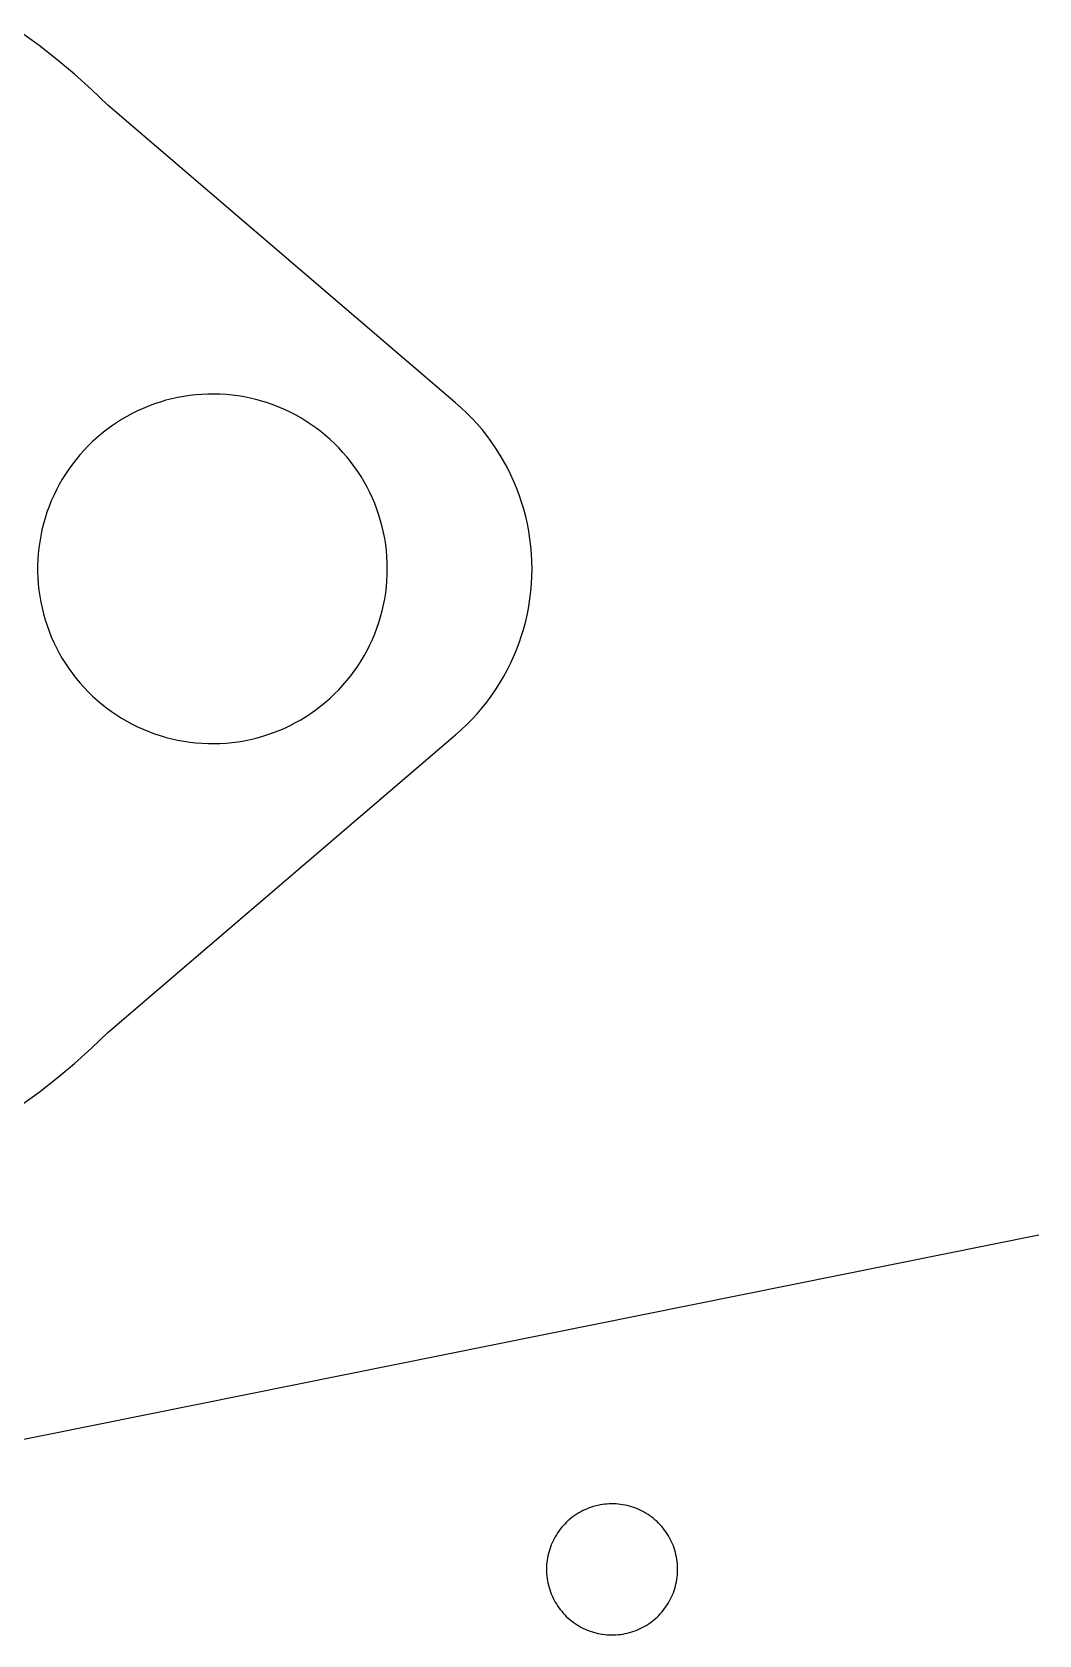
# Model space of a CAD drawing. Header units: millimetres. Extents: x 1015 to 1415, y -25 to 475.
# Drawn here: x 1153.53 to 1176.56, y 12.62 to 49.3 of the extents above; entities that cross this region are included whole.
import ezdxf

# ---------------------------------------------------------------- set-up
doc = ezdxf.new("R2010")
doc.units = ezdxf.units.MM
doc.header["$MEASUREMENT"] = 0
doc.layers.add('corte', color=1, linetype='Continuous', true_color=0xff0000)

msp = doc.modelspace()

# ---------------------------------------------------------------- linework, layer by layer
at = {"layer": 'corte', "linetype": 'Continuous', "lineweight": 25}
for p, q in [((1153.688, 48.995), (1153.266, 49.302)), ((1154.099, 48.674), (1153.688, 48.995)), ((1154.499, 48.338), (1154.099, 48.674)), ((1154.887, 47.989), (1154.499, 48.338)), ((1155.262, 47.626), (1154.887, 47.989)), ((1163.217, 40.819), (1155.262, 47.626)), ((1156.196, 40.744), (1156.067, 40.691)), ((1156.326, 40.792), (1156.196, 40.744)), ((1156.458, 40.836), (1156.326, 40.792)), ((1156.591, 40.876), (1156.458, 40.836)), ((1156.725, 40.91), (1156.591, 40.876)), ((1156.861, 40.94), (1156.725, 40.91)), ((1156.997, 40.965), (1156.861, 40.94)), ((1157.135, 40.986), (1156.997, 40.965)), ((1157.273, 41.001), (1157.135, 40.986)), ((1157.411, 41.012), (1157.273, 41.001)), ((1157.55, 41.018), (1157.411, 41.012)), ((1157.689, 41.02), (1157.55, 41.018)), ((1157.828, 41.016), (1157.689, 41.02)), ((1157.966, 41.008), (1157.828, 41.016)), ((1158.104, 40.995), (1157.966, 41.008)), ((1158.242, 40.977), (1158.104, 40.995)), ((1158.379, 40.954), (1158.242, 40.977)), ((1158.515, 40.926), (1158.379, 40.954)), ((1158.65, 40.894), (1158.515, 40.926)), ((1158.784, 40.857), (1158.65, 40.894)), ((1158.917, 40.816), (1158.784, 40.857)), ((1159.047, 40.77), (1158.917, 40.816)), ((1159.177, 40.719), (1159.047, 40.77)), ((1159.304, 40.664), (1159.177, 40.719)), ((1163.346, 40.704), (1163.217, 40.819)), ((1155.457, 40.362), (1155.343, 40.283)), ((1155.575, 40.436), (1155.457, 40.362)), ((1155.694, 40.506), (1155.575, 40.436)), ((1155.817, 40.572), (1155.694, 40.506)), ((1155.941, 40.634), (1155.817, 40.572)), ((1156.067, 40.691), (1155.941, 40.634)), ((1159.43, 40.605), (1159.304, 40.664)), ((1159.553, 40.541), (1159.43, 40.605)), ((1159.674, 40.473), (1159.553, 40.541)), ((1159.793, 40.401), (1159.674, 40.473)), ((1159.909, 40.325), (1159.793, 40.401)), ((1163.471, 40.585), (1163.346, 40.704)), ((1163.592, 40.462), (1163.471, 40.585)), ((1163.709, 40.335), (1163.592, 40.462)), ((1155.016, 40.025), (1154.913, 39.932)), ((1155.122, 40.115), (1155.016, 40.025)), ((1155.231, 40.201), (1155.122, 40.115)), ((1155.343, 40.283), (1155.231, 40.201)), ((1160.022, 40.244), (1159.909, 40.325)), ((1160.133, 40.16), (1160.022, 40.244)), ((1160.24, 40.072), (1160.133, 40.16)), ((1160.345, 39.981), (1160.24, 40.072)), ((1160.446, 39.886), (1160.345, 39.981)), ((1163.821, 40.204), (1163.709, 40.335)), ((1163.928, 40.069), (1163.821, 40.204)), ((1164.031, 39.93), (1163.928, 40.069)), ((1154.625, 39.631), (1154.536, 39.524)), ((1154.718, 39.735), (1154.625, 39.631)), ((1154.814, 39.835), (1154.718, 39.735)), ((1154.913, 39.932), (1154.814, 39.835)), ((1160.544, 39.787), (1160.446, 39.886)), ((1160.638, 39.685), (1160.544, 39.787)), ((1160.729, 39.58), (1160.638, 39.685)), ((1164.129, 39.788), (1164.031, 39.93)), ((1164.222, 39.643), (1164.129, 39.788)), ((1164.31, 39.494), (1164.222, 39.643)), ((1154.37, 39.302), (1154.293, 39.187)), ((1154.451, 39.415), (1154.37, 39.302)), ((1154.536, 39.524), (1154.451, 39.415)), ((1160.816, 39.472), (1160.729, 39.58)), ((1160.899, 39.361), (1160.816, 39.472)), ((1160.978, 39.247), (1160.899, 39.361)), ((1161.053, 39.13), (1160.978, 39.247)), ((1164.393, 39.343), (1164.31, 39.494)), ((1164.471, 39.189), (1164.393, 39.343)), ((1154.151, 38.948), (1154.086, 38.825)), ((1154.22, 39.069), (1154.151, 38.948)), ((1154.293, 39.187), (1154.22, 39.069)), ((1161.125, 39.011), (1161.053, 39.13)), ((1161.192, 38.889), (1161.125, 39.011)), ((1161.254, 38.765), (1161.192, 38.889)), ((1164.543, 39.032), (1164.471, 39.189)), ((1164.609, 38.873), (1164.543, 39.032)), ((1153.969, 38.573), (1153.918, 38.445)), ((1154.025, 38.7), (1153.969, 38.573)), ((1154.086, 38.825), (1154.025, 38.7)), ((1161.313, 38.64), (1161.254, 38.765)), ((1161.367, 38.512), (1161.313, 38.64)), ((1161.416, 38.382), (1161.367, 38.512)), ((1164.671, 38.712), (1164.609, 38.873)), ((1164.726, 38.548), (1164.671, 38.712)), ((1164.776, 38.383), (1164.726, 38.548)), ((1153.828, 38.182), (1153.79, 38.048)), ((1153.87, 38.314), (1153.828, 38.182)), ((1153.918, 38.445), (1153.87, 38.314)), ((1161.461, 38.251), (1161.416, 38.382)), ((1161.502, 38.118), (1161.461, 38.251)), ((1164.82, 38.216), (1164.776, 38.383)), ((1164.859, 38.048), (1164.82, 38.216)), ((1153.728, 37.778), (1153.704, 37.641)), ((1153.756, 37.913), (1153.728, 37.778)), ((1153.79, 38.048), (1153.756, 37.913)), ((1161.537, 37.984), (1161.502, 38.118)), ((1161.569, 37.848), (1161.537, 37.984)), ((1161.595, 37.712), (1161.569, 37.848)), ((1164.891, 37.878), (1164.859, 38.048)), ((1164.918, 37.708), (1164.891, 37.878)), ((1153.685, 37.503), (1153.67, 37.365)), ((1153.704, 37.641), (1153.685, 37.503)), ((1161.617, 37.575), (1161.595, 37.712)), ((1161.634, 37.437), (1161.617, 37.575)), ((1161.646, 37.299), (1161.634, 37.437)), ((1164.939, 37.537), (1164.918, 37.708)), ((1164.954, 37.365), (1164.939, 37.537)), ((1153.661, 37.227), (1153.656, 37.088)), ((1153.656, 37.088), (1153.656, 36.949)), ((1153.67, 37.365), (1153.661, 37.227)), ((1161.653, 37.16), (1161.646, 37.299)), ((1161.655, 37.021), (1161.653, 37.16)), ((1164.963, 37.192), (1164.954, 37.365)), ((1164.966, 37.02), (1164.963, 37.192)), ((1153.656, 36.949), (1153.661, 36.81)), ((1153.661, 36.81), (1153.67, 36.672)), ((1161.634, 36.605), (1161.646, 36.744)), ((1161.646, 36.744), (1161.653, 36.882)), ((1161.653, 36.882), (1161.655, 37.021)), ((1164.954, 36.675), (1164.963, 36.847)), ((1164.963, 36.847), (1164.966, 37.02)), ((1153.67, 36.672), (1153.685, 36.534)), ((1153.685, 36.534), (1153.704, 36.396)), ((1153.704, 36.396), (1153.728, 36.259)), ((1161.569, 36.194), (1161.595, 36.33)), ((1161.595, 36.33), (1161.617, 36.468)), ((1161.617, 36.468), (1161.634, 36.605)), ((1164.891, 36.161), (1164.918, 36.332)), ((1164.918, 36.332), (1164.939, 36.503)), ((1164.939, 36.503), (1164.954, 36.675)), ((1153.728, 36.259), (1153.757, 36.124)), ((1153.757, 36.124), (1153.79, 35.989)), ((1153.79, 35.989), (1153.829, 35.855)), ((1161.502, 35.924), (1161.538, 36.059)), ((1161.538, 36.059), (1161.569, 36.194)), ((1164.82, 35.823), (1164.859, 35.992)), ((1164.859, 35.992), (1164.891, 36.161)), ((1153.829, 35.855), (1153.871, 35.723)), ((1153.871, 35.723), (1153.919, 35.593)), ((1153.919, 35.593), (1153.97, 35.464)), ((1161.368, 35.531), (1161.417, 35.66)), ((1161.417, 35.66), (1161.462, 35.792)), ((1161.462, 35.792), (1161.502, 35.924)), ((1164.726, 35.491), (1164.776, 35.657)), ((1164.776, 35.657), (1164.82, 35.823)), ((1153.97, 35.464), (1154.027, 35.337)), ((1154.027, 35.337), (1154.087, 35.212)), ((1154.087, 35.212), (1154.152, 35.089)), ((1161.193, 35.153), (1161.255, 35.277)), ((1161.255, 35.277), (1161.314, 35.403)), ((1161.314, 35.403), (1161.368, 35.531)), ((1164.609, 35.167), (1164.671, 35.328)), ((1164.671, 35.328), (1164.726, 35.491)), ((1154.152, 35.089), (1154.221, 34.969)), ((1154.221, 34.969), (1154.294, 34.851)), ((1154.294, 34.851), (1154.372, 34.736)), ((1160.98, 34.795), (1161.055, 34.912)), ((1161.055, 34.912), (1161.126, 35.031)), ((1161.126, 35.031), (1161.193, 35.153)), ((1164.393, 34.697), (1164.471, 34.851)), ((1164.471, 34.851), (1164.543, 35.008)), ((1164.543, 35.008), (1164.609, 35.167)), ((1154.372, 34.736), (1154.453, 34.623)), ((1154.453, 34.623), (1154.538, 34.513)), ((1154.538, 34.513), (1154.627, 34.407)), ((1160.73, 34.462), (1160.817, 34.57)), ((1160.817, 34.57), (1160.9, 34.681)), ((1160.9, 34.681), (1160.98, 34.795)), ((1164.222, 34.397), (1164.31, 34.545)), ((1164.31, 34.545), (1164.393, 34.697)), ((1154.627, 34.407), (1154.72, 34.303)), ((1154.72, 34.303), (1154.816, 34.203)), ((1154.816, 34.203), (1154.915, 34.106)), ((1160.347, 34.061), (1160.448, 34.156)), ((1160.448, 34.156), (1160.545, 34.254)), ((1160.545, 34.254), (1160.64, 34.356)), ((1160.64, 34.356), (1160.73, 34.462)), ((1164.031, 34.109), (1164.129, 34.251)), ((1164.129, 34.251), (1164.222, 34.397)), ((1154.915, 34.106), (1155.018, 34.013)), ((1155.018, 34.013), (1155.124, 33.923)), ((1155.124, 33.923), (1155.233, 33.837)), ((1155.233, 33.837), (1155.345, 33.755)), ((1155.345, 33.755), (1155.459, 33.676)), ((1159.911, 33.717), (1160.024, 33.797)), ((1160.024, 33.797), (1160.135, 33.881)), ((1160.135, 33.881), (1160.242, 33.969)), ((1160.242, 33.969), (1160.347, 34.061)), ((1163.709, 33.705), (1163.821, 33.836)), ((1163.821, 33.836), (1163.928, 33.971)), ((1163.928, 33.971), (1164.031, 34.109)), ((1155.459, 33.676), (1155.577, 33.602)), ((1155.577, 33.602), (1155.697, 33.532)), ((1155.697, 33.532), (1155.819, 33.466)), ((1155.819, 33.466), (1155.943, 33.405)), ((1155.943, 33.405), (1156.07, 33.347)), ((1159.179, 33.322), (1159.307, 33.377)), ((1159.307, 33.377), (1159.432, 33.436)), ((1159.432, 33.436), (1159.555, 33.5)), ((1159.555, 33.5), (1159.676, 33.568)), ((1159.676, 33.568), (1159.795, 33.64)), ((1159.795, 33.64), (1159.911, 33.717)), ((1163.346, 33.336), (1163.471, 33.454)), ((1163.471, 33.454), (1163.592, 33.577)), ((1163.592, 33.577), (1163.709, 33.705)), ((1155.262, 26.413), (1163.217, 33.221)), ((1156.07, 33.347), (1156.198, 33.295)), ((1156.198, 33.295), (1156.328, 33.246)), ((1156.328, 33.246), (1156.46, 33.203)), ((1156.46, 33.203), (1156.593, 33.163)), ((1156.593, 33.163), (1156.728, 33.129)), ((1156.728, 33.129), (1156.863, 33.099)), ((1156.863, 33.099), (1157, 33.074)), ((1157, 33.074), (1157.137, 33.054)), ((1157.137, 33.054), (1157.275, 33.038)), ((1157.275, 33.038), (1157.414, 33.027)), ((1157.414, 33.027), (1157.553, 33.021)), ((1157.553, 33.021), (1157.691, 33.02)), ((1157.691, 33.02), (1157.83, 33.024)), ((1157.83, 33.024), (1157.969, 33.032)), ((1157.969, 33.032), (1158.107, 33.045)), ((1158.107, 33.045), (1158.245, 33.063)), ((1158.245, 33.063), (1158.382, 33.086)), ((1158.382, 33.086), (1158.518, 33.114)), ((1158.518, 33.114), (1158.653, 33.146)), ((1158.653, 33.146), (1158.787, 33.183)), ((1158.787, 33.183), (1158.919, 33.225)), ((1158.919, 33.225), (1159.05, 33.271)), ((1159.05, 33.271), (1159.179, 33.322)), ((1163.217, 33.221), (1163.346, 33.336)), ((1154.887, 26.051), (1155.262, 26.413)), ((1154.499, 25.702), (1154.887, 26.051)), ((1154.099, 25.366), (1154.499, 25.702)), ((1153.688, 25.045), (1154.099, 25.366)), ((1153.266, 24.738), (1153.688, 25.045)), ((1176.558, 21.771), (1149.119, 16.25)), ((1166.037, 15.419), (1165.993, 15.392)), ((1166.083, 15.445), (1166.037, 15.419)), ((1166.129, 15.469), (1166.083, 15.445)), ((1166.176, 15.491), (1166.129, 15.469)), ((1166.224, 15.512), (1166.176, 15.491)), ((1166.272, 15.531), (1166.224, 15.512)), ((1166.321, 15.548), (1166.272, 15.531)), ((1166.371, 15.563), (1166.321, 15.548)), ((1166.421, 15.577), (1166.371, 15.563)), ((1166.472, 15.589), (1166.421, 15.577)), ((1166.523, 15.6), (1166.472, 15.589)), ((1166.574, 15.608), (1166.523, 15.6)), ((1166.626, 15.615), (1166.574, 15.608)), ((1166.678, 15.62), (1166.626, 15.615)), ((1166.73, 15.623), (1166.678, 15.62)), ((1166.782, 15.625), (1166.73, 15.623)), ((1166.834, 15.624), (1166.782, 15.625)), ((1166.886, 15.622), (1166.834, 15.624)), ((1166.938, 15.618), (1166.886, 15.622)), ((1166.99, 15.612), (1166.938, 15.618)), ((1167.041, 15.604), (1166.99, 15.612)), ((1167.092, 15.595), (1167.041, 15.604)), ((1167.143, 15.584), (1167.092, 15.595)), ((1167.194, 15.571), (1167.143, 15.584)), ((1167.243, 15.556), (1167.194, 15.571)), ((1167.293, 15.54), (1167.243, 15.556)), ((1167.342, 15.522), (1167.293, 15.54)), ((1167.39, 15.502), (1167.342, 15.522)), ((1167.437, 15.48), (1167.39, 15.502)), ((1167.484, 15.457), (1167.437, 15.48)), ((1167.53, 15.433), (1167.484, 15.457)), ((1167.575, 15.406), (1167.53, 15.433)), ((1167.619, 15.378), (1167.575, 15.406)), ((1165.61, 15.043), (1165.578, 15.002)), ((1165.642, 15.084), (1165.61, 15.043)), ((1165.676, 15.123), (1165.642, 15.084)), ((1165.712, 15.162), (1165.676, 15.123)), ((1165.748, 15.199), (1165.712, 15.162)), ((1165.786, 15.234), (1165.748, 15.199)), ((1165.825, 15.269), (1165.786, 15.234)), ((1165.866, 15.302), (1165.825, 15.269)), ((1165.907, 15.333), (1165.866, 15.302)), ((1165.949, 15.363), (1165.907, 15.333)), ((1165.993, 15.392), (1165.949, 15.363)), ((1167.662, 15.349), (1167.619, 15.378)), ((1167.704, 15.318), (1167.662, 15.349)), ((1167.745, 15.286), (1167.704, 15.318)), ((1167.784, 15.252), (1167.745, 15.286)), ((1167.823, 15.217), (1167.784, 15.252)), ((1167.86, 15.181), (1167.823, 15.217)), ((1167.896, 15.143), (1167.86, 15.181)), ((1167.931, 15.105), (1167.896, 15.143)), ((1167.964, 15.065), (1167.931, 15.105)), ((1167.996, 15.024), (1167.964, 15.065)), ((1165.403, 14.683), (1165.385, 14.635)), ((1165.423, 14.731), (1165.403, 14.683)), ((1165.445, 14.778), (1165.423, 14.731)), ((1165.469, 14.825), (1165.445, 14.778)), ((1165.494, 14.87), (1165.469, 14.825)), ((1165.521, 14.915), (1165.494, 14.87)), ((1165.549, 14.959), (1165.521, 14.915)), ((1165.578, 15.002), (1165.549, 14.959)), ((1168.027, 14.981), (1167.996, 15.024)), ((1168.056, 14.938), (1168.027, 14.981)), ((1168.083, 14.894), (1168.056, 14.938)), ((1168.109, 14.849), (1168.083, 14.894)), ((1168.133, 14.803), (1168.109, 14.849)), ((1168.156, 14.756), (1168.133, 14.803)), ((1168.177, 14.708), (1168.156, 14.756)), ((1168.197, 14.66), (1168.177, 14.708)), ((1165.31, 14.332), (1165.303, 14.28)), ((1165.318, 14.383), (1165.31, 14.332)), ((1165.328, 14.434), (1165.318, 14.383)), ((1165.339, 14.485), (1165.328, 14.434)), ((1165.353, 14.535), (1165.339, 14.485)), ((1165.368, 14.585), (1165.353, 14.535)), ((1165.385, 14.635), (1165.368, 14.585)), ((1168.214, 14.611), (1168.197, 14.66)), ((1168.23, 14.561), (1168.214, 14.611)), ((1168.245, 14.511), (1168.23, 14.561)), ((1168.257, 14.461), (1168.245, 14.511)), ((1168.268, 14.41), (1168.257, 14.461)), ((1168.277, 14.359), (1168.268, 14.41)), ((1168.284, 14.307), (1168.277, 14.359)), ((1168.29, 14.255), (1168.284, 14.307)), ((1165.296, 14.176), (1165.295, 14.124)), ((1165.295, 14.124), (1165.296, 14.072)), ((1165.299, 14.228), (1165.296, 14.176)), ((1165.296, 14.072), (1165.299, 14.02)), ((1165.303, 14.28), (1165.299, 14.228)), ((1165.299, 14.02), (1165.303, 13.968)), ((1165.303, 13.968), (1165.31, 13.917)), ((1168.277, 13.892), (1168.284, 13.943)), ((1168.284, 13.943), (1168.29, 13.995)), ((1168.293, 14.203), (1168.29, 14.255)), ((1168.29, 13.995), (1168.293, 14.047)), ((1168.295, 14.151), (1168.293, 14.203)), ((1168.293, 14.047), (1168.295, 14.099)), ((1168.295, 14.099), (1168.295, 14.151)), ((1165.31, 13.917), (1165.318, 13.865)), ((1165.318, 13.865), (1165.328, 13.814)), ((1165.328, 13.814), (1165.34, 13.763)), ((1165.34, 13.763), (1165.353, 13.713)), ((1165.353, 13.713), (1165.368, 13.663)), ((1165.368, 13.663), (1165.385, 13.614)), ((1165.385, 13.614), (1165.404, 13.565)), ((1168.178, 13.542), (1168.197, 13.59)), ((1168.197, 13.59), (1168.215, 13.639)), ((1168.215, 13.639), (1168.231, 13.689)), ((1168.231, 13.689), (1168.245, 13.739)), ((1168.245, 13.739), (1168.257, 13.79)), ((1168.257, 13.79), (1168.268, 13.841)), ((1168.268, 13.841), (1168.277, 13.892)), ((1165.404, 13.565), (1165.424, 13.517)), ((1165.424, 13.517), (1165.446, 13.47)), ((1165.446, 13.47), (1165.469, 13.424)), ((1165.469, 13.424), (1165.494, 13.378)), ((1165.494, 13.378), (1165.521, 13.333)), ((1165.521, 13.333), (1165.549, 13.29)), ((1165.549, 13.29), (1165.579, 13.247)), ((1165.579, 13.247), (1165.61, 13.205)), ((1165.61, 13.205), (1165.643, 13.165)), ((1167.965, 13.185), (1167.997, 13.227)), ((1167.997, 13.227), (1168.027, 13.269)), ((1168.027, 13.269), (1168.056, 13.312)), ((1168.056, 13.312), (1168.084, 13.356)), ((1168.084, 13.356), (1168.11, 13.402)), ((1168.11, 13.402), (1168.134, 13.448)), ((1168.134, 13.448), (1168.157, 13.494)), ((1168.157, 13.494), (1168.178, 13.542)), ((1165.643, 13.165), (1165.677, 13.125)), ((1165.677, 13.125), (1165.712, 13.087)), ((1165.712, 13.087), (1165.749, 13.05)), ((1165.749, 13.05), (1165.787, 13.014)), ((1165.787, 13.014), (1165.826, 12.98)), ((1165.826, 12.98), (1165.866, 12.947)), ((1165.866, 12.947), (1165.908, 12.915)), ((1165.908, 12.915), (1165.95, 12.885)), ((1165.95, 12.885), (1165.994, 12.857)), ((1165.994, 12.857), (1166.038, 12.83)), ((1167.531, 12.817), (1167.576, 12.844)), ((1167.576, 12.844), (1167.62, 12.871)), ((1167.62, 12.871), (1167.663, 12.901)), ((1167.663, 12.901), (1167.705, 12.932)), ((1167.705, 12.932), (1167.745, 12.964)), ((1167.745, 12.964), (1167.785, 12.998)), ((1167.785, 12.998), (1167.824, 13.033)), ((1167.824, 13.033), (1167.861, 13.069)), ((1167.861, 13.069), (1167.897, 13.107)), ((1167.897, 13.107), (1167.932, 13.145)), ((1167.932, 13.145), (1167.965, 13.185)), ((1166.038, 12.83), (1166.084, 12.804)), ((1166.084, 12.804), (1166.13, 12.78)), ((1166.13, 12.78), (1166.177, 12.758)), ((1166.177, 12.758), (1166.225, 12.737)), ((1166.225, 12.737), (1166.273, 12.718)), ((1166.273, 12.718), (1166.322, 12.701)), ((1166.322, 12.701), (1166.372, 12.686)), ((1166.372, 12.686), (1166.422, 12.672)), ((1166.422, 12.672), (1166.473, 12.66)), ((1166.473, 12.66), (1166.524, 12.649)), ((1166.524, 12.649), (1166.575, 12.641)), ((1166.575, 12.641), (1166.627, 12.634)), ((1166.627, 12.634), (1166.679, 12.629)), ((1166.679, 12.629), (1166.731, 12.626)), ((1166.731, 12.626), (1166.783, 12.625)), ((1166.783, 12.625), (1166.835, 12.625)), ((1166.835, 12.625), (1166.887, 12.627)), ((1166.887, 12.627), (1166.939, 12.632)), ((1166.939, 12.632), (1166.991, 12.637)), ((1166.991, 12.637), (1167.042, 12.645)), ((1167.042, 12.645), (1167.093, 12.655)), ((1167.093, 12.655), (1167.144, 12.666)), ((1167.144, 12.666), (1167.194, 12.679)), ((1167.194, 12.679), (1167.244, 12.693)), ((1167.244, 12.693), (1167.294, 12.71)), ((1167.294, 12.71), (1167.343, 12.728)), ((1167.343, 12.728), (1167.391, 12.748)), ((1167.391, 12.748), (1167.438, 12.769)), ((1167.438, 12.769), (1167.485, 12.793)), ((1167.485, 12.793), (1167.531, 12.817))]:
    msp.add_line(p, q, dxfattribs=at)

doc.saveas('drawing.dxf')
